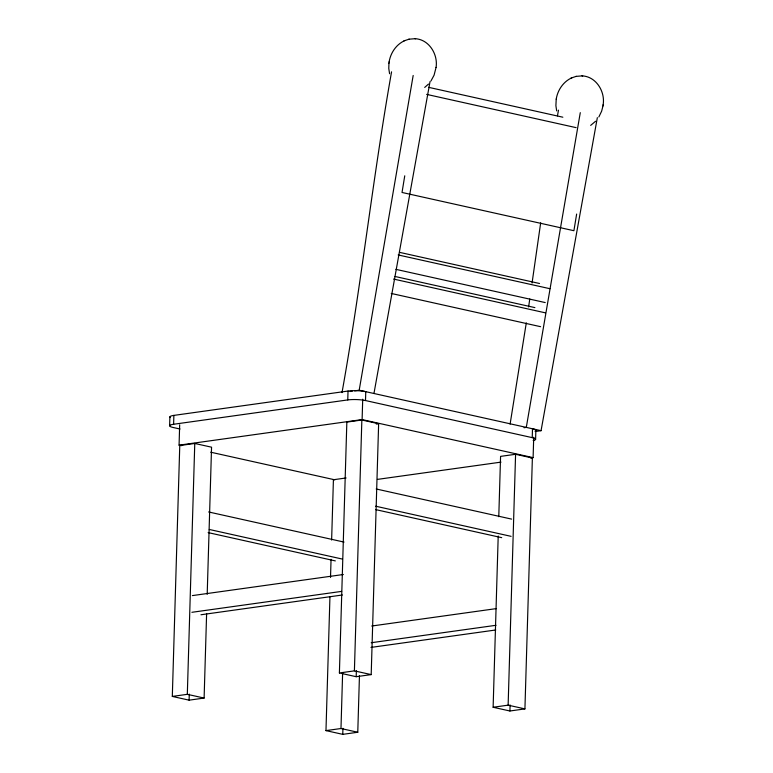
<?xml version="1.0" encoding="UTF-8"?>
<svg xmlns="http://www.w3.org/2000/svg" width="773" height="773" viewBox="0 0 773 773"><rect width="100%" height="100%" fill="white"/><g stroke="black" fill="none" stroke-linecap="round" stroke-linejoin="round"><path stroke-width="1.16" d="M169.625 425.72L169.886 416.85M180.032 429.015L172.988 427.45A12.561 2.271 1.7 0 1 173.606 424.261L173.877 415.391L348.024 391.051A12.561 2.271 1.7 0 1 365.764 391.679L365.503 400.549L532.239 437.644A12.561 2.271 1.7 0 1 533.148 440.571M181.413 445.683L179.075 445.161L179.674 424.792M206.613 613.636L204.111 698.067L189.105 700.164L172.311 696.425L179.761 445.557L194.767 443.46L211.56 447.19L207.193 594.34M204.111 698.067L187.317 694.328L194.767 443.46M189.105 700.164L189.279 694.125M359.455 675.563L357.773 732.253L342.758 734.35L325.974 730.611L329.945 596.737M330.515 577.441L331.057 559.343M331.627 540.047L333.414 479.743L346.12 477.965M339.395 672.964L346.845 422.097L361.851 420L378.635 423.73L371.195 674.607L356.189 676.704L339.395 672.964L354.401 670.867L371.195 674.607M173.606 424.261L347.763 399.921L348.024 391.051M357.773 732.253L340.98 728.514L342.623 673.032M342.758 734.35L342.941 728.321M354.401 670.867L361.851 420M533.718 437.267L533.109 457.635L362.112 419.584L362.711 399.216M356.189 676.704L356.363 670.674M498.778 516.693L500.575 456.379L515.581 454.282L532.375 458.022L524.925 708.899L509.919 710.996L493.126 707.256L498.208 535.989M524.925 708.899L508.132 705.16L515.581 454.282M509.919 710.996L510.093 704.957M532.239 437.644L532.5 428.773A12.561 2.271 1.7 0 1 535.138 431.16M535.602 439.373L535.863 430.503M388.945 63.135L388.78 68.497L389.582 73.725M436.059 67.483C438.156 54.525 429.199 39.587 415.401 38.718M603.162 104.664C605.259 91.707 596.302 76.769 582.504 75.899M389.119 61.946C390.481 53.269 395.824 45.056 403.767 41.075M556.222 99.128C557.584 90.451 562.928 82.238 570.88 78.257M598.862 116.955L601.636 111.167L602.998 105.853M388.935 63.231L389.128 61.85M436.069 67.386L434.078 75.194L430.948 80.991M556.231 99.031L555.893 105.679L556.686 110.906M602.979 105.949L603.172 104.568M528.616 306.929L529.766 298.967M532.056 283.053L540.685 222.779M526.297 322.853L510.103 424.106M404.752 175.809L402.028 192.467L573.904 230.712L576.639 214.053M391.563 71.831C372.692 178.389 361.146 286.097 342.004 392.616M557.468 115.844L558.464 110.153M413.178 75.474L359.194 390.21L354.604 390.858M373.958 393.496L430.03 81.59M580.281 112.655L526.297 427.392L524.007 427.72M535.331 431.479L541.061 430.677L597.345 117.641M428.474 84.073L424.696 87.426M595.577 121.255L590.669 125.39M404.627 40.669L409.12 39.162M571.73 77.851L576.233 76.343M403.603 41.153L404.781 40.592M570.706 78.344L571.885 77.773M408.927 39.201L415.024 38.698M576.04 76.392L582.137 75.88M350.024 391.496L352.314 391.177M179.075 445.161L362.112 419.584M376.325 424.058L378.635 423.73M377.408 479.395L501.02 462.119M530.732 457.964L533.109 457.635M192.39 595.596L343.347 574.503M191.897 612.303L341.656 591.384M200.961 614.757L342.41 594.988M371.707 626.024L496.508 608.583M371.204 642.73L496.015 625.289M370.972 647.416L495.773 629.976M172.311 696.425L187.317 694.328M325.974 730.611L340.98 728.514M493.126 707.256L508.132 705.16M414.879 38.689L415.594 38.737M581.982 75.87L582.707 75.918M428.648 87.339L562.85 117.206M426.638 94.383L576.146 127.651M399.564 252.356L539.515 283.498M398.182 254.945L549.893 288.696M395.863 269.342L545.226 302.572M394.955 276.463L534.897 307.606M393.563 279.053L545.274 312.814M391.244 293.45L540.607 326.689M359.194 390.21L541.061 430.677M210.7 452.195L334.854 479.82M376.18 488.971L511.61 519.108M375.668 506.209L511.098 536.346M375.707 509.62L501.716 537.66M208.613 511.958L344.043 542.086M209.28 529.466L342.362 559.072M208.14 532.607L335.337 560.908M347.763 399.921A12.561 2.271 1.7 0 1 365.503 400.549M170.35 417.555A12.561 2.271 1.7 0 1 173.877 415.391"/></g></svg>
